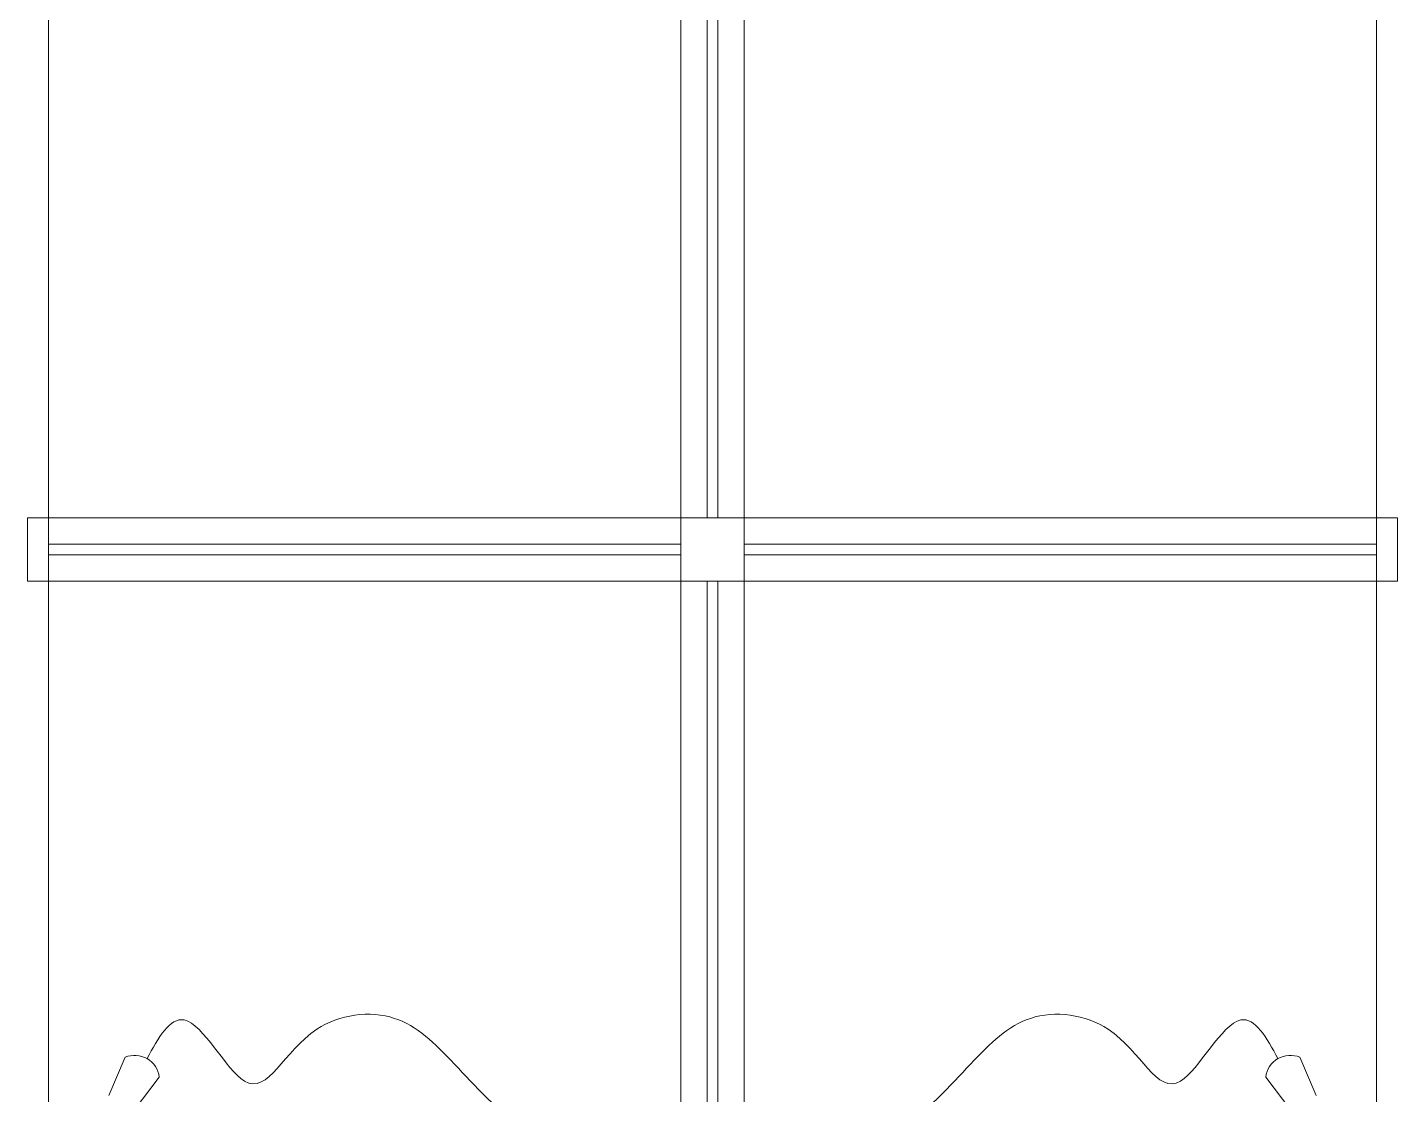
# Model space of a CAD drawing. Header units: inches. Extents: x 1 to 4284, y -575 to 745.
# Drawn here: x 2715.2 to 2780.2, y 573.7 to 624.3 of the extents above; entities that cross this region are included whole.
import ezdxf

# ---------------------------------------------------------------- set-up
doc = ezdxf.new("R2010")
doc.units = ezdxf.units.IN
doc.header["$MEASUREMENT"] = 0
doc.layers.add('I-FURN-PNLS', color=30, linetype='Continuous', lineweight=9)

# ---------------------------------------------------------------- blocks, each defined once
blk = doc.blocks.new('Benching - 6_-0_ bench-V1-New Construction - Tel_Data_Elec Plan')
at = {"layer": 'I-FURN-PNLS'}
for p, q in [((-0.25, 1.5), (-1.5, 1.5)), ((-1.5, 1.5), (-1.5, 0.25)), ((1.5, 1.5), (0.25, 1.5)), ((73.5, 1.5), (1.5, 1.5)), ((1.5, 1.5), (1.5, 0.25)), ((1.5, 0.25), (1.5, 1.5)), ((73.5, 0.25), (1.5, 0.25)), ((1.5, 0.25), (1.5, -0.25)), ((-1.5, -0.25), (-1.5, -1.5)), ((1.5, -0.25), (73.5, -0.25)), ((1.5, -0.25), (1.5, -1.5)), ((1.5, -1.5), (1.5, -0.25)), ((-0.25, -1.5), (-1.5, -1.5)), ((-1.5, -1.5), (-1.5, -31.5)), ((-1.5, -1.5), (-0.25, -1.5)), ((0.25, -1.5), (-0.25, -1.5)), ((-0.25, -1.5), (-0.25, -31.5)), ((0.25, -31.5), (0.25, -1.5)), ((1.5, -1.5), (0.25, -1.5)), ((0.25, -1.5), (1.5, -1.5)), ((1.5, -31.5), (1.5, -1.5)), ((1.5, -1.5), (73.5, -1.5)), ((25.038, -26.242), (26.604, -27.43)), ((25.902, -28.639), (24.094, -27.866)), ((-1.5, -31.5), (-0.25, -31.5)), ((-0.25, -31.5), (-1.5, -31.5)), ((-1.5, -31.5), (-1.5, -32.5)), ((-0.25, -31.5), (0.25, -31.5)), ((0.25, -31.5), (1.5, -31.5)), ((1.5, -31.5), (0.25, -31.5)), ((1.5, -32.5), (1.5, -31.5)), ((1.5, -31.5), (73.5, -31.5)), ((-1.5, -32.5), (1.5, -32.5))]:
    blk.add_line(p, q, dxfattribs=at)
blk.add_arc((25.17, -27.405), 1.17, 96.48992, 203.17914, dxfattribs=at)
blk.add_open_spline([(37.461, -9.279), (30.214, -4.503), (27.056, -10.978), (21.491, -13.684), (22.357, -19.807), (27.521, -21.682), (20.874, -24.965), (23.162, -26.308), (24.158, -26.817)], degree=3, knots=[0, 0, 0, 0, 4.203758, 11.310205, 15.301003, 21.109862, 25.639067, 29.008441, 29.008441, 29.008441, 29.008441], dxfattribs=at)
blk = doc.blocks.new('Benching - 6_-0_ bench-V2-New Construction - Tel_Data_Elec Plan')
at = {"layer": 'I-FURN-PNLS'}
for p, q in [((1.5, 32.5), (-1.5, 32.5)), ((-1.5, 32.5), (-1.5, 31.5)), ((1.5, 31.5), (1.5, 32.5)), ((-0.25, 31.5), (-1.5, 31.5)), ((-1.5, 31.5), (-1.5, 1.5)), ((-1.5, 31.5), (-0.25, 31.5)), ((0.25, 31.5), (-0.25, 31.5)), ((-0.25, 31.5), (-0.25, 1.5)), ((0.25, 1.5), (0.25, 31.5)), ((1.5, 31.5), (0.25, 31.5)), ((0.25, 31.5), (1.5, 31.5)), ((1.5, 1.5), (1.5, 31.5)), ((73.5, 31.5), (1.5, 31.5)), ((25.902, 28.639), (24.094, 27.866)), ((25.038, 26.242), (26.604, 27.43)), ((-1.5, 1.5), (-0.25, 1.5)), ((-0.25, 1.5), (-1.5, 1.5)), ((-1.5, 1.5), (-1.5, 0.25)), ((-0.25, 1.5), (0.25, 1.5)), ((0.25, 1.5), (1.5, 1.5)), ((1.5, 1.5), (0.25, 1.5)), ((73.5, 1.5), (1.5, 1.5)), ((1.5, 1.5), (1.5, 0.25)), ((1.5, 0.25), (1.5, 1.5)), ((73.5, 0.25), (1.5, 0.25)), ((1.5, 0.25), (1.5, -0.25)), ((-1.5, -0.25), (-1.5, -1.5)), ((1.5, -0.25), (73.5, -0.25)), ((1.5, -0.25), (1.5, -1.5)), ((1.5, -1.5), (1.5, -0.25)), ((-1.5, -1.5), (-0.25, -1.5)), ((0.25, -1.5), (1.5, -1.5)), ((1.5, -1.5), (73.5, -1.5))]:
    blk.add_line(p, q, dxfattribs=at)
blk.add_arc((25.17, 27.405), 1.17, 156.82086, 263.51008, dxfattribs=at)
blk.add_open_spline([(37.461, 9.279), (30.214, 4.503), (27.056, 10.978), (21.491, 13.684), (22.357, 19.807), (27.521, 21.682), (20.874, 24.965), (23.162, 26.308), (24.158, 26.817)], degree=3, knots=[0, 0, 0, 0, 4.203758, 11.310205, 15.301003, 21.109862, 25.639067, 29.008441, 29.008441, 29.008441, 29.008441], dxfattribs=at)
blk = doc.blocks.new('Benching - 6_-0_ bench-V3-New Construction - Tel_Data_Elec Plan')
at = {"layer": 'I-FURN-PNLS'}
for p, q in [((73.5, 1.5), (1.5, 1.5)), ((73.5, 0.25), (73.5, 1.5)), ((74.75, 1.5), (73.5, 1.5)), ((73.5, 1.5), (73.5, 0.25)), ((76.5, 1.5), (75.25, 1.5)), ((76.5, 0.25), (76.5, 1.5)), ((73.5, 0.25), (1.5, 0.25)), ((73.5, -0.25), (73.5, 0.25)), ((1.5, -0.25), (73.5, -0.25)), ((73.5, -1.5), (73.5, -0.25)), ((73.5, -0.25), (73.5, -1.5)), ((76.5, -1.5), (76.5, -0.25)), ((1.5, -1.5), (73.5, -1.5)), ((74.75, -1.5), (73.5, -1.5)), ((73.5, -1.5), (73.5, -31.5)), ((73.5, -1.5), (74.75, -1.5)), ((75.25, -1.5), (74.75, -1.5)), ((74.75, -1.5), (74.75, -31.5)), ((75.25, -31.5), (75.25, -1.5)), ((76.5, -1.5), (75.25, -1.5)), ((75.25, -1.5), (76.5, -1.5)), ((76.5, -31.5), (76.5, -1.5)), ((1.5, -31.5), (73.5, -31.5)), ((73.5, -31.5), (74.75, -31.5)), ((74.75, -31.5), (73.5, -31.5)), ((73.5, -31.5), (73.5, -32.5)), ((74.75, -31.5), (75.25, -31.5)), ((75.25, -31.5), (76.5, -31.5)), ((76.5, -31.5), (75.25, -31.5)), ((76.5, -32.5), (76.5, -31.5)), ((73.5, -32.5), (76.5, -32.5))]:
    blk.add_line(p, q, dxfattribs=at)
blk = doc.blocks.new('Benching - 6_-0_ bench-V4-New Construction - Tel_Data_Elec Plan')
at = {"layer": 'I-FURN-PNLS'}
for p, q in [((76.5, 32.5), (73.5, 32.5)), ((73.5, 32.5), (73.5, 31.5)), ((76.5, 31.5), (76.5, 32.5)), ((73.5, 31.5), (1.5, 31.5)), ((74.75, 31.5), (73.5, 31.5)), ((73.5, 31.5), (73.5, 1.5)), ((73.5, 31.5), (74.75, 31.5)), ((75.25, 31.5), (74.75, 31.5)), ((74.75, 31.5), (74.75, 1.5)), ((75.25, 1.5), (75.25, 31.5)), ((76.5, 31.5), (75.25, 31.5)), ((75.25, 31.5), (76.5, 31.5)), ((76.5, 1.5), (76.5, 31.5)), ((73.5, 1.5), (1.5, 1.5)), ((73.5, 0.25), (73.5, 1.5)), ((73.5, 1.5), (74.75, 1.5)), ((74.75, 1.5), (73.5, 1.5)), ((73.5, 1.5), (73.5, 0.25)), ((74.75, 1.5), (75.25, 1.5)), ((75.25, 1.5), (76.5, 1.5)), ((76.5, 1.5), (75.25, 1.5)), ((76.5, 0.25), (76.5, 1.5)), ((73.5, 0.25), (1.5, 0.25)), ((73.5, -0.25), (73.5, 0.25)), ((1.5, -0.25), (73.5, -0.25)), ((73.5, -1.5), (73.5, -0.25)), ((73.5, -0.25), (73.5, -1.5)), ((76.5, -1.5), (76.5, -0.25)), ((1.5, -1.5), (73.5, -1.5)), ((73.5, -1.5), (74.75, -1.5)), ((75.25, -1.5), (76.5, -1.5))]:
    blk.add_line(p, q, dxfattribs=at)

msp = doc.modelspace()

# ---------------------------------------------------------------- block references
at = {"layer": 'I-FURN-PNLS'}
for name, p, rotation in [('Benching - 6_-0_ bench-V3-New Construction - Tel_Data_Elec Plan', (2747.734, 674.535), 269.9999999999999), ('Benching - 6_-0_ bench-V4-New Construction - Tel_Data_Elec Plan', (2747.734, 674.535), 270.0000000000002), ('Benching - 6_-0_ bench-V1-New Construction - Tel_Data_Elec Plan', (2747.734, 599.535), 269.9999999999999), ('Benching - 6_-0_ bench-V2-New Construction - Tel_Data_Elec Plan', (2747.734, 599.535), 270.0000000000002)]:
    msp.add_blockref(name, p, dxfattribs=dict(at, rotation=rotation))

doc.saveas('drawing.dxf')
